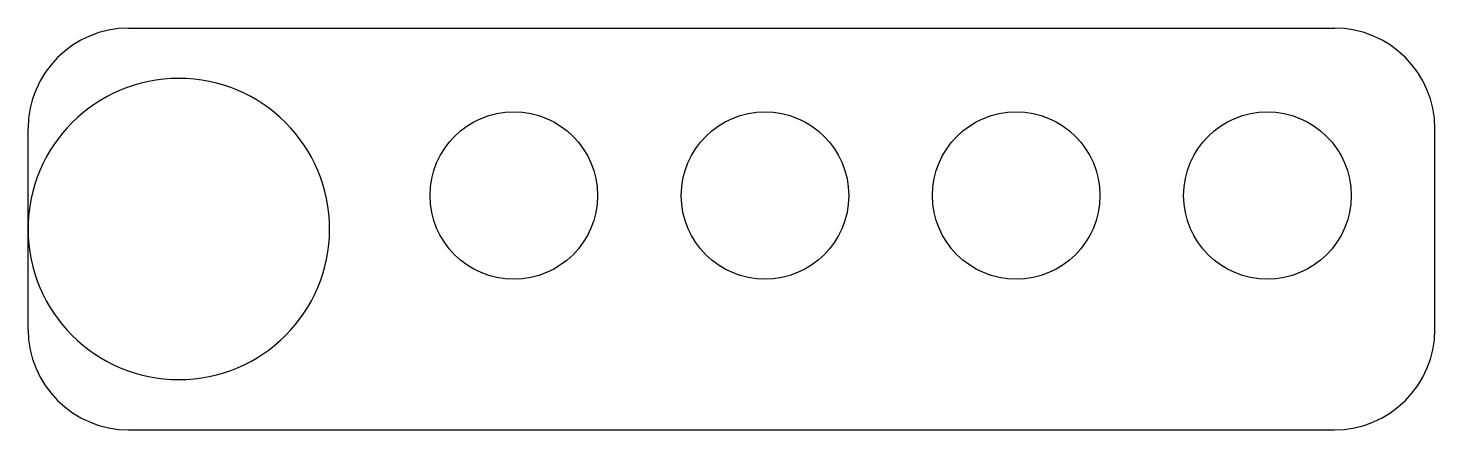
# Model space of a CAD drawing. Header units: millimetres. Extents: x 0 to 84, y 0 to 24.
import ezdxf

# ---------------------------------------------------------------- set-up
doc = ezdxf.new("R2010")
doc.units = ezdxf.units.MM

msp = doc.modelspace()

# ---------------------------------------------------------------- linework, layer by layer
at = {"layer": 'CUT'}
for p, q in [((6, 24), (78, 24)), ((0, 12), (0, 18)), ((84, 6), (84, 18)), ((0, 6), (0, 12)), ((6, 0), (78, 0))]:
    msp.add_line(p, q, dxfattribs=at)
for centre in [(29, 14), (44, 14), (59, 14), (74, 14)]:
    msp.add_circle(centre, 5, dxfattribs=at)
for centre, radius, start, end in [((6, 18), 6, 90, 180), ((78, 18), 6, 0, 90), ((9, 12), 9, 180, 90), ((9, 12), 9, 90, 180), ((6, 6), 6, 180, 270), ((78, 6), 6, 270, 0)]:
    msp.add_arc(centre, radius, start, end, dxfattribs=at)

doc.saveas('drawing.dxf')
